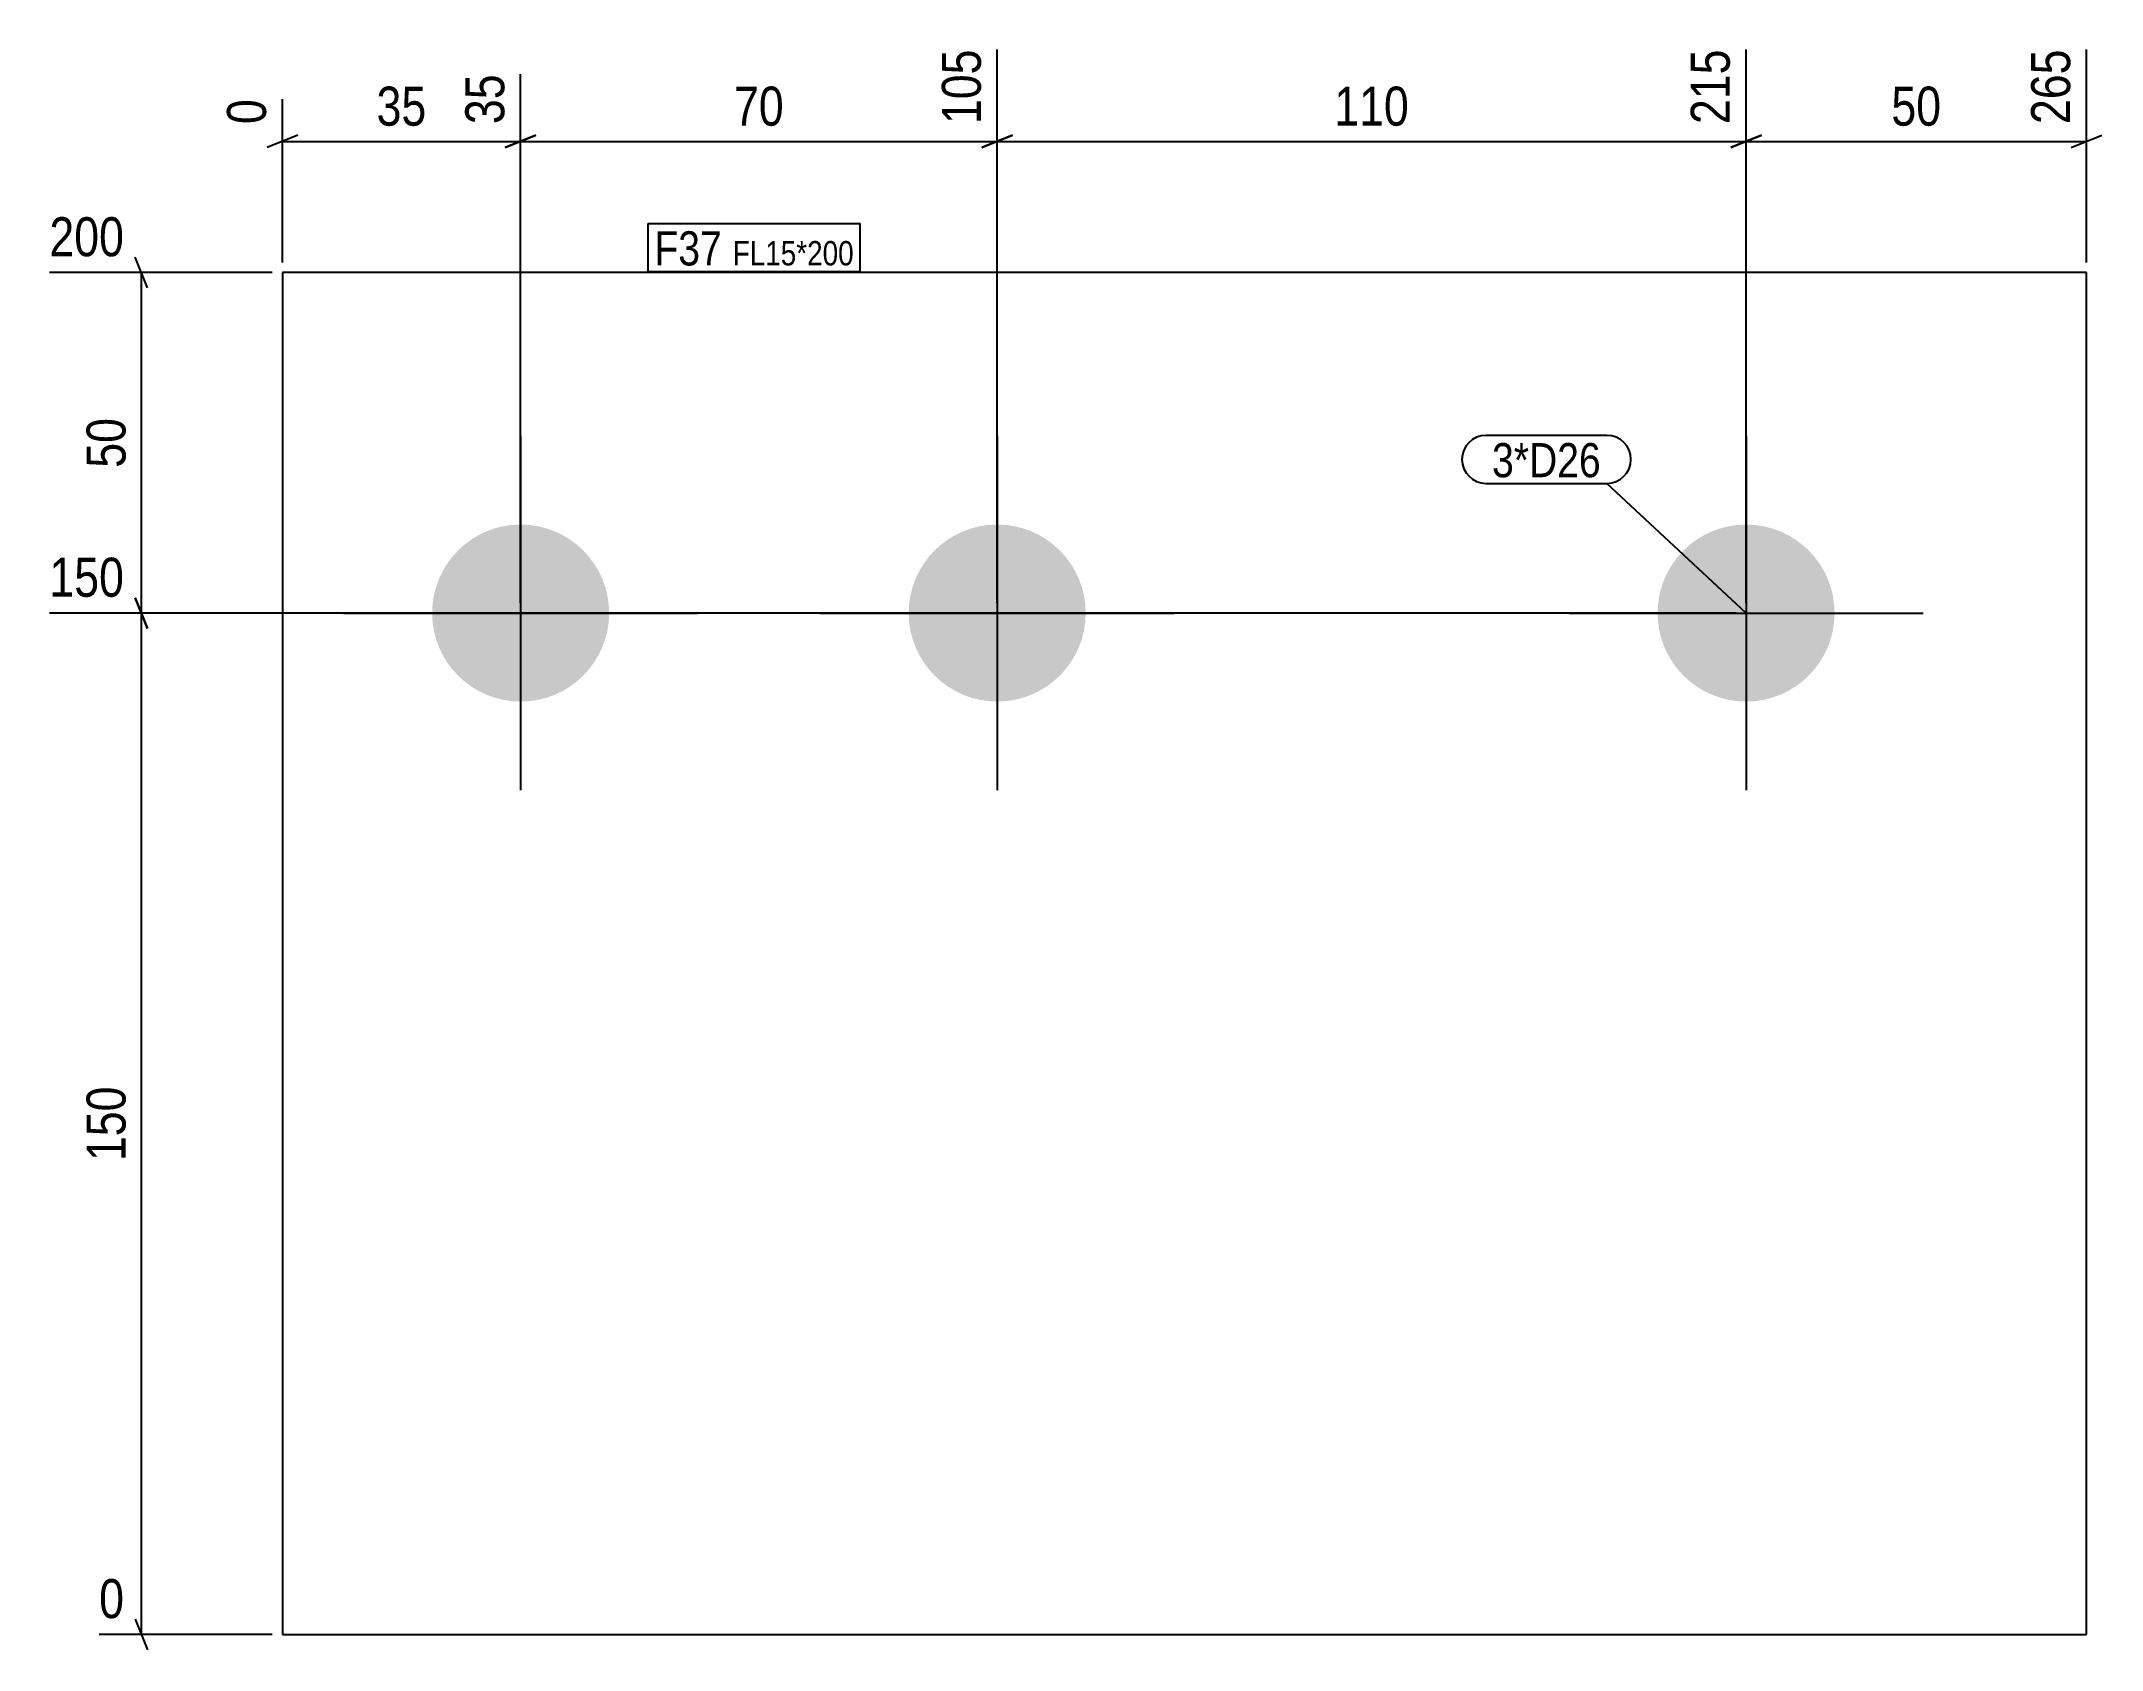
# Model space of a CAD drawing. Header units: millimetres. Extents: x 3 to 306, y 4 to 241.
import ezdxf

# ---------------------------------------------------------------- set-up
doc = ezdxf.new("R2010")
doc.units = ezdxf.units.MM
for name, color, linetype in [('MÅLSÆTNING', 7, 'Continuous'), ('STÅL', 7, 'Continuous'), ('TEKST', 7, 'Continuous')]:
    doc.layers.add(name, color=color, linetype=linetype)
doc.styles.add('Arial Narrow', font='ARIALN.TTF', dxfattribs={"height": 0.2})

msp = doc.modelspace()

# ---------------------------------------------------------------- hatches: boundary and pattern name
at = {"layer": 'STÅL', "linetype": 'Continuous'}
for points in [[(86.72, 156.75, -1), (60.72, 156.75, -1)], [(156.72, 156.75, -1), (130.72, 156.75, -1)], [(266.72, 156.75, -1), (240.72, 156.75, -1)]]:
    msp.add_hatch(color=3, dxfattribs=at).paths.add_polyline_path(points)

# ---------------------------------------------------------------- linework, layer by layer
at = {"layer": 'MÅLSÆTNING', "color": 7, "linetype": 'Continuous'}
for p, q in [((143.72, 158.25), (143.72, 239.53)), ((143.72, 158.25), (143.72, 239.53)), ((253.72, 158.25), (253.72, 239.53)), ((303.72, 208.25), (303.72, 239.53)), ((73.72, 158.25), (73.72, 235.87)), ((73.72, 158.25), (73.72, 235.87)), ((38.72, 208.25), (38.72, 232.22)), ((40.97, 226.91), (36.47, 225.11)), ((38.72, 226.01), (73.72, 226.01)), ((75.97, 226.91), (71.47, 225.11)), ((71.47, 225.11), (75.97, 226.91)), ((73.72, 226.01), (143.72, 226.01)), ((145.97, 226.91), (141.47, 225.11)), ((141.47, 225.11), (145.97, 226.91)), ((143.72, 226.01), (253.72, 226.01)), ((251.47, 225.11), (255.97, 226.91)), ((301.47, 225.11), (305.97, 226.91)), ((18.92, 204.5), (17.12, 209)), ((37.22, 206.75), (4.5, 206.75)), ((18.02, 156.75), (18.02, 206.75)), ((17.12, 159), (18.92, 154.5)), ((18.92, 154.5), (17.12, 159)), ((252.22, 156.75), (4.5, 156.75)), ((252.22, 156.75), (4.5, 156.75)), ((18.02, 6.75), (18.02, 156.75)), ((37.22, 6.75), (11.81, 6.75)), ((17.12, 9), (18.92, 4.5))]:
    msp.add_line(p, q, dxfattribs=at)
at = {"layer": 'STÅL', "color": 2, "linetype": 'Continuous'}
for p, q in [((303.72, 206.75), (38.72, 206.75)), ((38.72, 206.75), (38.72, 6.75)), ((303.72, 6.75), (303.72, 206.75)), ((38.72, 6.75), (303.72, 6.75))]:
    msp.add_line(p, q, dxfattribs=at)
at = {"layer": 'STÅL', "color": 3, "linetype": 'Continuous'}
for p, q in [((73.72, 182.75), (73.72, 130.75)), ((143.72, 182.75), (143.72, 130.75)), ((253.72, 182.75), (253.72, 130.75)), ((47.72, 156.75), (99.72, 156.75)), ((117.72, 156.75), (169.72, 156.75)), ((227.72, 156.75), (279.72, 156.75))]:
    msp.add_line(p, q, dxfattribs=at)

# ---------------------------------------------------------------- wipeouts: each hides what was drawn before it
at = {"color": 0}
msp.add_wipeout([(232.39, 176.7), (232.39, 181.95), (216.41, 181.95), (216.41, 176.7)], dxfattribs=at).dxf.layer = 'TEKST'

# ---------------------------------------------------------------- next in the draw order: wipeouts: each hides what was drawn before it
at = {"color": 0, "linetype": 'Continuous'}
for points in [[(142.52, 240.73), (134.12, 240.73), (134.12, 227.36), (142.52, 227.36)], [(252.52, 240.73), (244.12, 240.73), (244.12, 227.36), (252.52, 227.36)], [(72.52, 237.07), (64.12, 237.07), (64.12, 227.36), (72.52, 227.36)], [(37.52, 233.42), (29.12, 233.42), (29.12, 227.36), (37.52, 227.36)], [(16.67, 207.95), (16.67, 216.35), (3.3, 216.35), (3.3, 207.95)], [(16.67, 157.95), (16.67, 166.35), (3.3, 166.35), (3.3, 157.95)], [(16.67, 7.95), (16.67, 16.35), (10.61, 16.35), (10.61, 7.95)]]:
    msp.add_wipeout(points, dxfattribs=at).dxf.layer = 'MÅLSÆTNING'
at = {"color": 0}
for points, layer in [([(61.07, 227.13), (61.07, 235.53), (51.36, 235.53), (51.36, 227.13)], 'MÅLSÆTNING'), ([(113.57, 227.13), (113.57, 235.53), (103.86, 235.53), (103.86, 227.13)], 'MÅLSÆTNING'), ([(205.4, 227.13), (205.4, 235.53), (192.03, 235.53), (192.03, 227.13)], 'MÅLSÆTNING'), ([(16.89, 186.61), (8.49, 186.61), (8.49, 176.89), (16.89, 176.89)], 'MÅLSÆTNING'), ([(16.89, 88.43), (8.49, 88.43), (8.49, 75.07), (16.89, 75.07)], 'MÅLSÆTNING'), ([(103.28, 207.8), (103.28, 213.05), (93.37, 213.05), (93.37, 207.8)], 'TEKST'), ([(122.67, 207.8), (122.67, 211.55), (104.86, 211.55), (104.86, 207.8)], 'TEKST'), ([(232.39, 176.7), (232.39, 181.95), (216.41, 181.95), (216.41, 176.7)], 'TEKST')]:
    msp.add_wipeout(points, dxfattribs=at).dxf.layer = layer

# ---------------------------------------------------------------- next in the draw order: linework, layer by layer
at = {"layer": 'MÅLSÆTNING', "color": 7, "linetype": 'Continuous'}
for p, q in [((253.72, 158.25), (253.72, 239.53)), ((255.97, 226.91), (251.47, 225.11)), ((253.72, 226.01), (303.72, 226.01))]:
    msp.add_line(p, q, dxfattribs=at)
at = {"layer": 'TEKST', "color": 7, "linetype": 'Continuous'}
for p, q in [((215.51, 182.85), (233.29, 182.85)), ((215.51, 175.8), (233.29, 175.8)), ((253.72, 156.75), (233.29, 175.8))]:
    msp.add_line(p, q, dxfattribs=at)
for centre, start, end in [((215.51, 179.32), 90, 270), ((233.29, 179.32), 270, 90)]:
    msp.add_arc(centre, 3.52, start, end, dxfattribs=at)

# ---------------------------------------------------------------- next in the draw order: texts
at = {"layer": 'MÅLSÆTNING', "color": 3, "linetype": 'Continuous', "style": 'Arial Narrow'}
for s, height, p in [('105', 5.727, (141.32, 228.56)), ('215', 5.727, (251.32, 228.56)), ('35', 5.727, (71.32, 228.56)), ('0', 5.73, (36.32, 228.56))]:
    msp.add_text(s, height=height, rotation=90.0002, dxfattribs=at).set_placement(p)
at = {"layer": 'MÅLSÆTNING', "color": 3, "style": 'Arial Narrow'}
for s, p in [('35', (52.56, 228.33)), ('70', (105.06, 228.33)), ('110', (193.23, 228.33))]:
    msp.add_text(s, height=5.727, dxfattribs=at).set_placement(p)
at = {"layer": 'MÅLSÆTNING', "color": 3, "linetype": 'Continuous', "style": 'Arial Narrow'}
for s, height, p in [('200', 5.727, (4.5, 209.15)), ('150', 5.727, (4.5, 159.15)), ('0', 5.73, (11.81, 9.15))]:
    msp.add_text(s, height=height, dxfattribs=at).set_placement(p)
at = {"layer": 'MÅLSÆTNING', "color": 3, "style": 'Arial Narrow'}
for s, p in [('50', (15.69, 178.09)), ('150', (15.69, 76.27))]:
    msp.add_text(s, height=5.727, rotation=90.0002, dxfattribs=at).set_placement(p)
at = {"layer": 'TEKST', "color": 3, "style": 'Arial Narrow'}
msp.add_text('3*D26', height=5.011, dxfattribs=at).set_placement((216.41, 176.7))

# ---------------------------------------------------------------- next in the draw order: wipeouts: each hides what was drawn before it
at = {"color": 0}
for points in [[(103.28, 207.8), (103.28, 213.05), (93.37, 213.05), (93.37, 207.8)], [(122.67, 207.8), (122.67, 211.55), (104.86, 211.55), (104.86, 207.8)]]:
    msp.add_wipeout(points, dxfattribs=at).dxf.layer = 'TEKST'

# ---------------------------------------------------------------- next in the draw order: linework, layer by layer
at = {"layer": 'TEKST', "color": 7, "linetype": 'Continuous'}
for p, q in [((92.47, 213.95), (123.57, 213.95)), ((92.47, 206.9), (92.47, 213.95)), ((123.57, 206.9), (123.57, 213.95)), ((92.47, 206.9), (123.57, 206.9))]:
    msp.add_line(p, q, dxfattribs=at)

# ---------------------------------------------------------------- next in the draw order: texts
at = {"layer": 'TEKST', "color": 3, "style": 'Arial Narrow'}
for s, height, p in [('F37', 5.011, (93.37, 207.8)), ('FL15*200', 3.579, (104.86, 207.8))]:
    msp.add_text(s, height=height, dxfattribs=at).set_placement(p)

# ---------------------------------------------------------------- next in the draw order: wipeouts: each hides what was drawn before it
at = {"color": 0, "linetype": 'Continuous'}
msp.add_wipeout([(302.52, 240.73), (294.12, 240.73), (294.12, 227.36), (302.52, 227.36)], dxfattribs=at).dxf.layer = 'MÅLSÆTNING'
at = {"color": 0}
msp.add_wipeout([(283.58, 227.13), (283.58, 235.53), (273.86, 235.53), (273.86, 227.13)], dxfattribs=at).dxf.layer = 'MÅLSÆTNING'

# ---------------------------------------------------------------- next in the draw order: texts
at = {"layer": 'MÅLSÆTNING', "color": 3, "linetype": 'Continuous', "style": 'Arial Narrow'}
msp.add_text('265', height=5.727, rotation=90.0002, dxfattribs=at).set_placement((301.32, 228.56))
at = {"layer": 'MÅLSÆTNING', "color": 3, "style": 'Arial Narrow'}
msp.add_text('50', height=5.727, dxfattribs=at).set_placement((275.06, 228.33))

doc.saveas('drawing.dxf')
